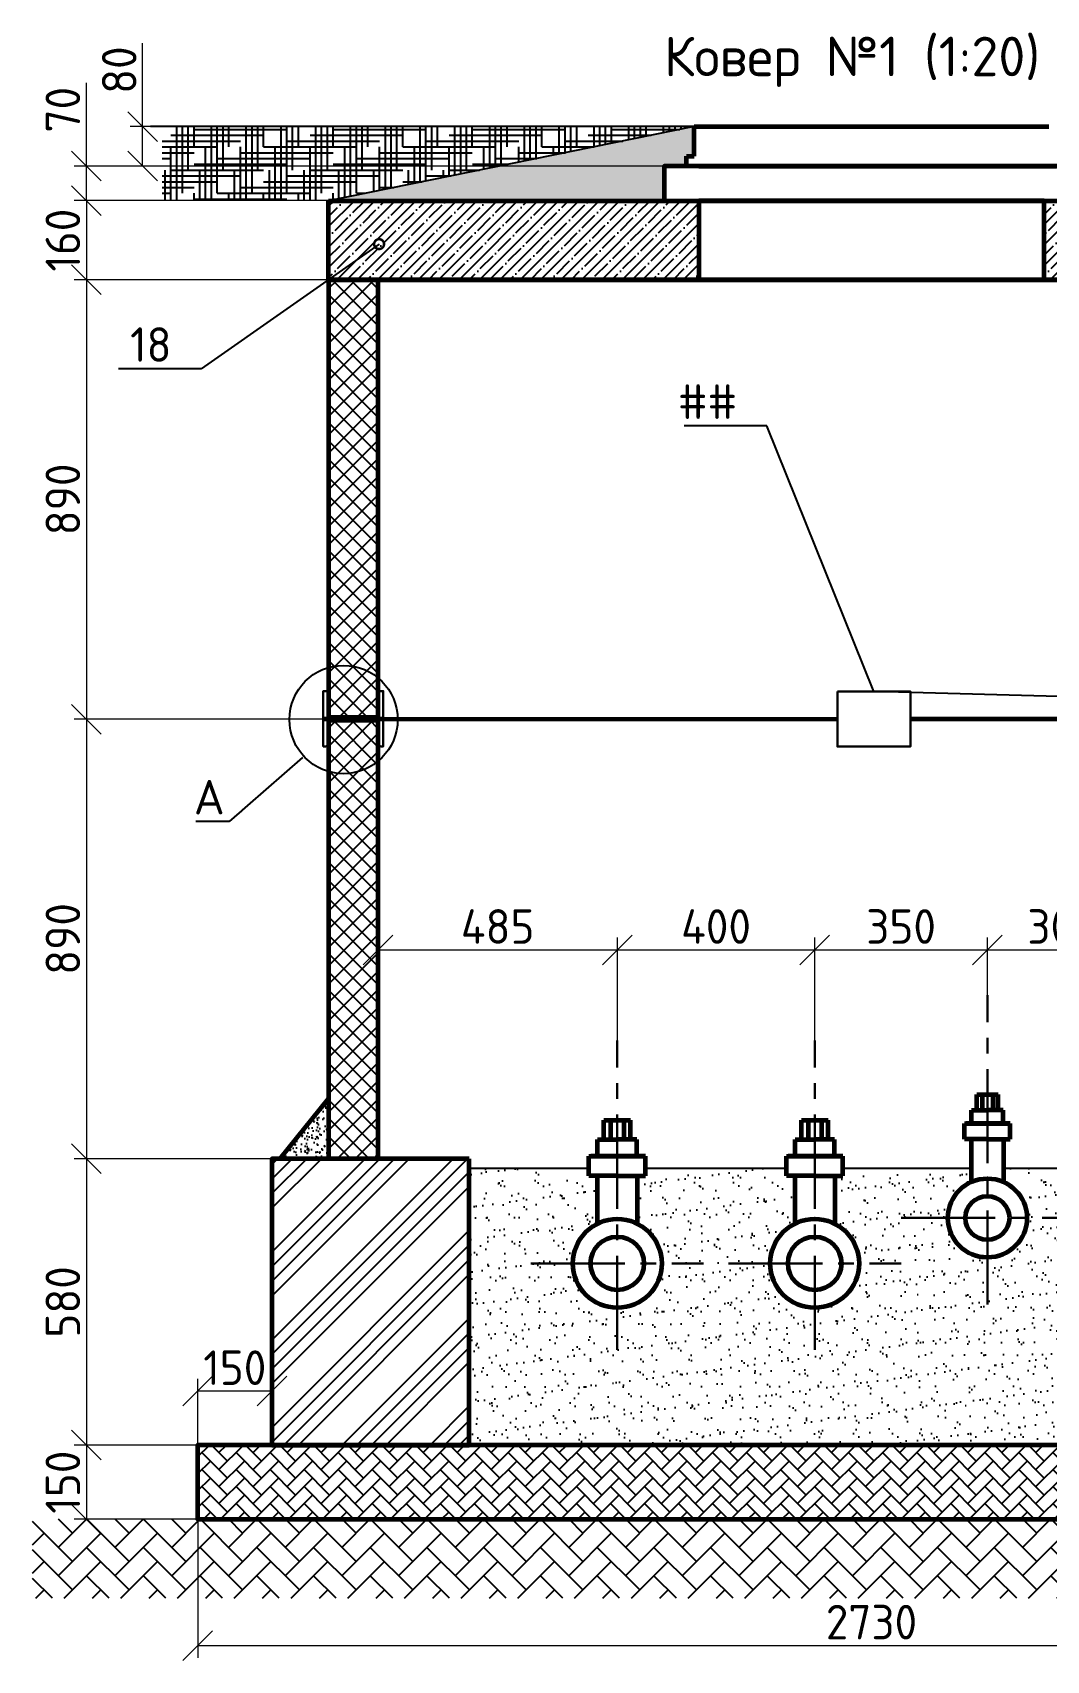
# Model space of a CAD drawing. Header units: millimetres. Extents: x 1601 to 14530, y 1157 to 12625.
# Drawn here: x 8576.7 to 8679.4, y 3343.8 to 3508.6 of the extents above; entities that cross this region are included whole.
import ezdxf
from ezdxf import colors
from ezdxf.entities.mleader import LeaderData, LeaderLine
from ezdxf.enums import TextEntityAlignment as Align
from ezdxf.math import Vec2, Vec3

# ---------------------------------------------------------------- set-up
doc = ezdxf.new("R2010")
doc.units = ezdxf.units.MM
doc.linetypes.add('осевая2', pattern=[28.575, 19.05, -3.175, 3.175, -3.175])
for name, color, linetype, lineweight in [('2 Рамка обычные', 1, 'Continuous', 60), ('3 Оъекты сущ.', 7, 'Continuous', 30), ('Осевая', 2, 'осевая2', 30), ('Размер 3.5', 250, 'Continuous', 35), ('Размеры на чертеже', 250, 'Continuous', 25), ('Тонкие', 5, 'Continuous', 30)]:
    doc.layers.add(name, color=color, linetype=linetype, lineweight=lineweight)
doc.layers.add('Штриховка', color=7, linetype='Continuous')
doc.styles.add('-ISOCPEUR-', font='isocpeur.TTF')
doc.styles.add('GOST', font='GOST Common.ttf')
doc.dimstyles.new('М 1 к 20', dxfattribs={"dimtxt": 3.5, "dimasz": 3, "dimexe": 1.25, "dimexo": 0, "dimtad": 1, "dimdec": 0, "dimlfac": 20, "dimzin": 0, "dimdsep": 46, "dimtxsty": 'GOST', "dimblk": 'OBLIQUE', "dimcen": 5, "dimadec": 8, "dimazin": 0, "dimtfac": 1, "dimtdec": 0, "dimtmove": 0, "dimatfit": 3, "dimldrblk": 'NONE', "dimfxl": 1.25, "dimtolj": 1, "dimtzin": 0, "dimlwd": 20, "dimlwe": 20, "dimarcsym": 1})

# ---------------------------------------------------------------- blocks, each defined once
blk = doc.blocks.new('_Oblique')
at = {"color": 0, "linetype": 'ByBlock', "lineweight": -2}
blk.add_line((-0.5, -0.5), (0.5, 0.5), dxfattribs=at)
blk = doc.blocks.new('*D158')
at = {"color": 0, "lineweight": 20, "transparency": 16777216}
for p, q in [((8606.71, 3491.59), (8580.91, 3491.59)), ((8582.16, 3491.59), (8582.16, 3483.59)), ((8606.71, 3483.59), (8580.91, 3483.59))]:
    blk.add_line(p, q, dxfattribs=at)
at = {"layer": 'Defpoints', "color": 0, "transparency": 16777216}
for p in [(8606.71, 3491.59), (8582.16, 3483.59), (8606.71, 3483.59)]:
    blk.add_point(p, dxfattribs=at)
at = {"color": 0, "lineweight": 20, "transparency": 16777216, "xscale": 3, "yscale": 3, "zscale": 3}
for p, rotation in [((8582.16, 3491.59), 90), ((8582.16, 3483.59), 270)]:
    blk.add_blockref('_Oblique', p, dxfattribs=dict(at, rotation=rotation))
at = {"color": 0, "transparency": 16777216, "insert": (8579.78, 3487.59), "char_height": 3.5, "attachment_point": 5, "rotation": 90, "style": 'GOST'}
blk.add_mtext('\\A1;160', dxfattribs=at)
blk = doc.blocks.new('_None')
blk = doc.blocks.new('*D159')
at = {"color": 0, "lineweight": 20, "transparency": 16777216}
for p, q in [((8606.71, 3483.59), (8580.91, 3483.59)), ((8582.16, 3483.59), (8582.16, 3439.09)), ((8607.06, 3439.09), (8580.91, 3439.09))]:
    blk.add_line(p, q, dxfattribs=at)
at = {"layer": 'Defpoints', "color": 0, "transparency": 16777216}
for p in [(8606.71, 3483.59), (8582.16, 3439.09), (8607.06, 3439.09)]:
    blk.add_point(p, dxfattribs=at)
at = {"color": 0, "lineweight": 20, "transparency": 16777216, "xscale": 3, "yscale": 3, "zscale": 3}
for p, rotation in [((8582.16, 3483.59), 90), ((8582.16, 3439.09), 270)]:
    blk.add_blockref('_Oblique', p, dxfattribs=dict(at, rotation=rotation))
at = {"color": 0, "transparency": 16777216, "insert": (8579.78, 3461.34), "char_height": 3.5, "attachment_point": 5, "rotation": 90, "style": 'GOST'}
blk.add_mtext('\\A1;890', dxfattribs=at)
blk = doc.blocks.new('*D160')
at = {"color": 0, "lineweight": 20, "transparency": 16777216}
for p, q in [((8606.71, 3439.09), (8580.91, 3439.09)), ((8582.16, 3439.09), (8582.16, 3394.59)), ((8606.71, 3394.59), (8580.91, 3394.59))]:
    blk.add_line(p, q, dxfattribs=at)
at = {"layer": 'Defpoints', "color": 0, "transparency": 16777216}
for p in [(8606.71, 3439.09), (8582.16, 3394.59), (8606.71, 3394.59)]:
    blk.add_point(p, dxfattribs=at)
at = {"color": 0, "lineweight": 20, "transparency": 16777216, "xscale": 3, "yscale": 3, "zscale": 3}
for p, rotation in [((8582.16, 3439.09), 90), ((8582.16, 3394.59), 270)]:
    blk.add_blockref('_Oblique', p, dxfattribs=dict(at, rotation=rotation))
at = {"color": 0, "transparency": 16777216, "insert": (8579.78, 3416.84), "char_height": 3.5, "attachment_point": 5, "rotation": 90, "style": 'GOST'}
blk.add_mtext('\\A1;890', dxfattribs=at)
blk = doc.blocks.new('*D161')
at = {"color": 0, "lineweight": 20, "transparency": 16777216}
for p, q in [((8600.96, 3394.59), (8580.91, 3394.59)), ((8582.16, 3394.59), (8582.16, 3365.59)), ((8607.7, 3365.59), (8580.91, 3365.59))]:
    blk.add_line(p, q, dxfattribs=at)
at = {"layer": 'Defpoints', "color": 0, "transparency": 16777216}
for p in [(8600.96, 3394.59), (8582.16, 3365.59), (8607.7, 3365.59)]:
    blk.add_point(p, dxfattribs=at)
at = {"color": 0, "lineweight": 20, "transparency": 16777216, "xscale": 3, "yscale": 3, "zscale": 3}
for p, rotation in [((8582.16, 3394.59), 90), ((8582.16, 3365.59), 270)]:
    blk.add_blockref('_Oblique', p, dxfattribs=dict(at, rotation=rotation))
at = {"color": 0, "transparency": 16777216, "insert": (8579.78, 3380.09), "char_height": 3.5, "attachment_point": 5, "rotation": 90, "style": 'GOST'}
blk.add_mtext('\\A1;580', dxfattribs=at)
blk = doc.blocks.new('*D162')
at = {"color": 0, "lineweight": 20, "transparency": 16777216}
for p, q in [((8593.44, 3365.59), (8580.91, 3365.59)), ((8582.16, 3365.59), (8582.16, 3358.09)), ((8593.44, 3358.09), (8580.91, 3358.09))]:
    blk.add_line(p, q, dxfattribs=at)
at = {"layer": 'Defpoints', "color": 0, "transparency": 16777216}
for p in [(8593.44, 3365.59), (8582.16, 3358.09), (8593.44, 3358.09)]:
    blk.add_point(p, dxfattribs=at)
at = {"color": 0, "lineweight": 20, "transparency": 16777216, "xscale": 3, "yscale": 3, "zscale": 3}
for p, rotation in [((8582.16, 3365.59), 90), ((8582.16, 3358.09), 270)]:
    blk.add_blockref('_Oblique', p, dxfattribs=dict(at, rotation=rotation))
at = {"color": 0, "transparency": 16777216, "insert": (8579.78, 3361.84), "char_height": 3.5, "attachment_point": 5, "rotation": 90, "style": 'GOST'}
blk.add_mtext('\\A1;150', dxfattribs=at)
blk = doc.blocks.new('*D163')
at = {"color": 0, "lineweight": 20, "transparency": 16777216}
for p, q in [((8593.44, 3358.09), (8593.44, 3372.31)), ((8600.96, 3365.59), (8600.96, 3372.31)), ((8600.96, 3371.06), (8593.44, 3371.06))]:
    blk.add_line(p, q, dxfattribs=at)
at = {"layer": 'Defpoints', "color": 0, "transparency": 16777216}
for p in [(8593.44, 3371.06), (8600.96, 3365.59), (8593.44, 3358.09)]:
    blk.add_point(p, dxfattribs=at)
at = {"color": 0, "lineweight": 20, "transparency": 16777216, "xscale": 3, "yscale": 3, "zscale": 3, "rotation": 180}
blk.add_blockref('_Oblique', (8593.44, 3371.06), dxfattribs=at)
at = {"color": 0, "lineweight": 20, "transparency": 16777216, "xscale": 3, "yscale": 3, "zscale": 3}
blk.add_blockref('_Oblique', (8600.96, 3371.06), dxfattribs=at)
at = {"color": 0, "transparency": 16777216, "insert": (8597.2, 3373.43), "char_height": 3.5, "attachment_point": 5, "style": 'GOST'}
blk.add_mtext('\\A1;150', dxfattribs=at)
blk = doc.blocks.new('*D164')
at = {"color": 0, "lineweight": 20, "transparency": 16777216}
for p, q in [((8582.16, 3495.09), (8582.16, 3503.52)), ((8640.71, 3495.09), (8580.91, 3495.09)), ((8582.16, 3491.59), (8582.16, 3495.09)), ((8640.71, 3491.59), (8580.91, 3491.59))]:
    blk.add_line(p, q, dxfattribs=at)
at = {"layer": 'Defpoints', "color": 0, "transparency": 16777216}
for p in [(8582.16, 3495.09), (8640.71, 3495.09), (8640.71, 3491.59)]:
    blk.add_point(p, dxfattribs=at)
at = {"color": 0, "lineweight": 20, "transparency": 16777216, "xscale": 3, "yscale": 3, "zscale": 3}
for p, rotation in [((8582.16, 3495.09), 90), ((8582.16, 3491.59), 270)]:
    blk.add_blockref('_Oblique', p, dxfattribs=dict(at, rotation=rotation))
at = {"color": 0, "transparency": 16777216, "insert": (8579.78, 3500.8), "char_height": 3.5, "attachment_point": 5, "rotation": 90, "style": 'GOST'}
blk.add_mtext('\\A1;70', dxfattribs=at)
blk = doc.blocks.new('*D165')
at = {"color": 0, "lineweight": 20, "transparency": 16777216}
for p, q in [((8587.86, 3499.09), (8587.86, 3507.54)), ((8643.74, 3499.09), (8586.61, 3499.09)), ((8587.86, 3495.09), (8587.86, 3499.09)), ((8640.71, 3495.09), (8586.61, 3495.09))]:
    blk.add_line(p, q, dxfattribs=at)
at = {"layer": 'Defpoints', "color": 0, "transparency": 16777216}
for p in [(8587.86, 3499.09), (8643.74, 3499.09), (8640.71, 3495.09)]:
    blk.add_point(p, dxfattribs=at)
at = {"color": 0, "lineweight": 20, "transparency": 16777216, "xscale": 3, "yscale": 3, "zscale": 3}
for p, rotation in [((8587.86, 3499.09), 90), ((8587.86, 3495.09), 270)]:
    blk.add_blockref('_Oblique', p, dxfattribs=dict(at, rotation=rotation))
at = {"color": 0, "transparency": 16777216, "insert": (8585.49, 3504.81), "char_height": 3.5, "attachment_point": 5, "rotation": 90, "style": 'GOST'}
blk.add_mtext('\\A1;80', dxfattribs=at)
blk = doc.blocks.new('*D166')
at = {"color": 0, "lineweight": 20, "transparency": 16777216}
for p, q in [((8593.44, 3358.09), (8593.44, 3344.04)), ((8729.97, 3358.09), (8729.97, 3344.04)), ((8593.44, 3345.29), (8729.97, 3345.29))]:
    blk.add_line(p, q, dxfattribs=at)
at = {"layer": 'Defpoints', "color": 0, "transparency": 16777216}
for p in [(8593.44, 3358.09), (8729.97, 3358.09), (8729.97, 3345.29)]:
    blk.add_point(p, dxfattribs=at)
at = {"color": 0, "lineweight": 20, "transparency": 16777216, "xscale": 3, "yscale": 3, "zscale": 3, "rotation": 180}
blk.add_blockref('_Oblique', (8593.44, 3345.29), dxfattribs=at)
at = {"color": 0, "lineweight": 20, "transparency": 16777216, "xscale": 3, "yscale": 3, "zscale": 3}
blk.add_blockref('_Oblique', (8729.97, 3345.29), dxfattribs=at)
at = {"color": 0, "transparency": 16777216, "insert": (8661.71, 3347.67), "char_height": 3.5, "attachment_point": 5, "style": 'GOST'}
blk.add_mtext('\\A1;2730', dxfattribs=at)
blk = doc.blocks.new('_DotSmall')
at = {"color": 0, "linetype": 'ByBlock', "const_width": 0.5}
blk.add_lwpolyline([(-0.0625, 0, 1), (0.0625, 0, 1)], format="xyb", close=True, dxfattribs=at)
blk = doc.blocks.new('*D167')
at = {"color": 0, "lineweight": 20, "transparency": 16777216}
for p, q in [((8611.71, 3394.59), (8611.71, 3416.98)), ((8635.96, 3406.55), (8635.96, 3416.98)), ((8611.71, 3415.73), (8635.96, 3415.73))]:
    blk.add_line(p, q, dxfattribs=at)
at = {"layer": 'Defpoints', "color": 0, "transparency": 16777216}
for p in [(8635.96, 3415.73), (8635.96, 3406.55), (8611.71, 3394.59)]:
    blk.add_point(p, dxfattribs=at)
at = {"color": 0, "lineweight": 20, "transparency": 16777216, "xscale": 3, "yscale": 3, "zscale": 3, "rotation": 180}
blk.add_blockref('_Oblique', (8611.71, 3415.73), dxfattribs=at)
at = {"color": 0, "lineweight": 20, "transparency": 16777216, "xscale": 3, "yscale": 3, "zscale": 3}
blk.add_blockref('_Oblique', (8635.96, 3415.73), dxfattribs=at)
at = {"color": 0, "transparency": 16777216, "insert": (8623.83, 3418.1), "char_height": 3.5, "attachment_point": 5, "style": 'GOST'}
blk.add_mtext('\\A1;485', dxfattribs=at)
blk = doc.blocks.new('*D168')
at = {"color": 0, "lineweight": 20, "transparency": 16777216}
for p, q in [((8635.96, 3406.55), (8635.96, 3416.98)), ((8655.96, 3406.55), (8655.96, 3416.98)), ((8635.96, 3415.73), (8655.96, 3415.73))]:
    blk.add_line(p, q, dxfattribs=at)
at = {"layer": 'Defpoints', "color": 0, "transparency": 16777216}
for p in [(8655.96, 3415.73), (8635.96, 3406.55), (8655.96, 3406.55)]:
    blk.add_point(p, dxfattribs=at)
at = {"color": 0, "lineweight": 20, "transparency": 16777216, "xscale": 3, "yscale": 3, "zscale": 3, "rotation": 180}
blk.add_blockref('_Oblique', (8635.96, 3415.73), dxfattribs=at)
at = {"color": 0, "lineweight": 20, "transparency": 16777216, "xscale": 3, "yscale": 3, "zscale": 3}
blk.add_blockref('_Oblique', (8655.96, 3415.73), dxfattribs=at)
at = {"color": 0, "transparency": 16777216, "insert": (8645.96, 3418.1), "char_height": 3.5, "attachment_point": 5, "style": 'GOST'}
blk.add_mtext('\\A1;400', dxfattribs=at)
blk = doc.blocks.new('*D169')
at = {"color": 0, "lineweight": 20, "transparency": 16777216}
for p, q in [((8655.96, 3406.55), (8655.96, 3416.98)), ((8673.46, 3411.15), (8673.46, 3416.98)), ((8655.96, 3415.73), (8673.46, 3415.73))]:
    blk.add_line(p, q, dxfattribs=at)
at = {"layer": 'Defpoints', "color": 0, "transparency": 16777216}
for p in [(8673.46, 3415.73), (8673.46, 3411.15), (8655.96, 3406.55)]:
    blk.add_point(p, dxfattribs=at)
at = {"color": 0, "lineweight": 20, "transparency": 16777216, "xscale": 3, "yscale": 3, "zscale": 3, "rotation": 180}
blk.add_blockref('_Oblique', (8655.96, 3415.73), dxfattribs=at)
at = {"color": 0, "lineweight": 20, "transparency": 16777216, "xscale": 3, "yscale": 3, "zscale": 3}
blk.add_blockref('_Oblique', (8673.46, 3415.73), dxfattribs=at)
at = {"color": 0, "transparency": 16777216, "insert": (8664.71, 3418.1), "char_height": 3.5, "attachment_point": 5, "style": 'GOST'}
blk.add_mtext('\\A1;350', dxfattribs=at)
blk = doc.blocks.new('*D170')
at = {"color": 0, "lineweight": 20, "transparency": 16777216}
for p, q in [((8673.46, 3411.15), (8673.46, 3416.98)), ((8688.46, 3413.16), (8688.46, 3416.98)), ((8673.46, 3415.73), (8688.46, 3415.73))]:
    blk.add_line(p, q, dxfattribs=at)
at = {"layer": 'Defpoints', "color": 0, "transparency": 16777216}
for p in [(8688.46, 3415.73), (8688.46, 3413.16), (8673.46, 3411.15)]:
    blk.add_point(p, dxfattribs=at)
at = {"color": 0, "lineweight": 20, "transparency": 16777216, "xscale": 3, "yscale": 3, "zscale": 3, "rotation": 180}
blk.add_blockref('_Oblique', (8673.46, 3415.73), dxfattribs=at)
at = {"color": 0, "lineweight": 20, "transparency": 16777216, "xscale": 3, "yscale": 3, "zscale": 3}
blk.add_blockref('_Oblique', (8688.46, 3415.73), dxfattribs=at)
at = {"color": 0, "transparency": 16777216, "insert": (8680.96, 3418.1), "char_height": 3.5, "attachment_point": 5, "style": 'GOST'}
blk.add_mtext('\\A1;300', dxfattribs=at)

msp = doc.modelspace()

# ---------------------------------------------------------------- hatches: boundary and pattern name
h = msp.add_hatch()
h.set_pattern_fill('HOUND', scale=0.37)
h.set_pattern_definition([(0, (-219.9026, 513.16775), (2.3495, 0.587375), [9.398, -4.699]), (90, (-219.9026, 513.16775), (-0.587375, -2.3495), [9.398, -4.699])])
h.paths.add_polyline_path([(8643.7386, 3499.0871), (8589.8514, 3499.0871), (8589.8514, 3491.5871), (8606.7061, 3491.5871)])
h = msp.add_hatch()
h.set_pattern_fill('AR-CONC', scale=0.0082)
h.set_pattern_definition([(50, (-219.9026, 513.1678), (1.49391429, -0.1307005), [0.15621, -1.71831]), (355, (-219.9026, 513.1678), (-0.28899606, 1.56666613), [0.124968, -1.3746528]), (100.451445, (-219.7781, 513.1569), (1.20491823, 1.43596557), [0.13275807, -1.46034]), (46.1842, (-219.9026, 513.5843), (2.22284814, -0.3447471), [0.234315, -2.577465]), (96.635558, (-219.7174, 513.5556), (1.9467139, 2.0288942), [0.1991372, -2.190512]), (351.18415, (-219.9026, 513.5843), (1.9467139, 2.0288942), [0.18745173, -2.0619698]), (21, (-219.6943, 513.4802), (1.24323801, -0.83857463), [0.15621, -1.71831]), (326, (-219.6943, 513.4802), (0.50677663, 1.51034132), [0.124968, -1.374648]), (71.451445, (-219.5907, 513.4103), (1.75001464, 0.6717667), [0.13275807, -1.4603375]), (37.5, (-219.9026, 513.16775), (0.025326547, 0.69335132), [0, -1.3579856, 0, -1.395476, 0, -1.379855]), (7.5, (-219.9026, 513.16775), (0.54792123, 0.821480714), [0, -0.7956296, 0, -1.3267436, 0, -0.525907]), (327.5, (-220.36706, 513.16775), (1.11184288, -0.0469757), [0, -0.5207, 0, -1.624584, 0, -2.155698]), (317.5, (-220.5753, 513.16775), (1.21465929, 0.20849723), [0, -0.67691, 0, -1.0788904, 0, -1.530858])])
h.paths.add_polyline_path([(8640.7061, 3491.5871), (8640.7061, 3495.0871), (8642.9561, 3495.0871), (8642.9561, 3496.0871), (8643.7386, 3496.0871), (8643.7386, 3499.0871), (8606.7061, 3491.5871)])
h = msp.add_hatch()
h.set_pattern_fill('ANSI35', scale=0.23)
h.set_pattern_definition([(45, (2188.1668, 2269.1837), (-1.03272945, 1.03272945), []), (45, (2189.1995, 2269.1837), (-1.03272945, 1.03272945), [1.825625, -0.365125, 0, -0.365125])])
h.paths.add_polyline_path([(8644.2061, 3491.5871), (8640.7061, 3491.5871), (8606.7061, 3491.5871), (8606.7061, 3483.5871), (8644.2061, 3483.5871)])
h.paths.add_polyline_path([(8716.7061, 3491.5871), (8679.2061, 3491.5871), (8679.2061, 3483.5871), (8716.7061, 3483.5871)])
h = msp.add_hatch()
h.set_pattern_fill('ANSI37', scale=0.4125)
h.set_pattern_definition([(45, (2275.6613, 2298.8474), (-0.9260889, 0.9260889), []), (135, (2275.6613, 2298.8474), (-0.9260889, -0.9260889), [])])
h.paths.add_polyline_path([(8606.7061, 3439.0871), (8611.7061, 3439.0871), (8611.7061, 3483.5871), (8606.7061, 3483.5871)])
h.paths.add_polyline_path([(8711.7061, 3439.0871), (8716.7061, 3439.0871), (8716.7061, 3483.5871), (8711.7061, 3483.5871)])
h = msp.add_hatch()
h.set_pattern_fill('ANSI37', scale=0.4125)
h.set_pattern_definition([(45, (2275.6613, 2254.3474), (-0.9260889, 0.9260889), []), (135, (2275.6613, 2254.3474), (-0.9260889, -0.9260889), [])])
h.paths.add_polyline_path([(8606.7061, 3394.5871), (8611.7061, 3394.5871), (8611.7061, 3439.0871), (8606.7061, 3439.0871)])
h.paths.add_polyline_path([(8711.7061, 3394.5871), (8716.7061, 3394.5871), (8716.7061, 3439.0871), (8711.7061, 3439.0871)])
h = msp.add_hatch()
h.set_pattern_fill('AR-CONC', scale=0.0082)
h.set_pattern_definition([(50, (4047.0433, 1367.8855), (1.4939143, -0.1307005), [0.15621, -1.71831]), (355, (4047.0433, 1367.8855), (-0.28899606, 1.56666613), [0.124968, -1.3746528]), (100.451445, (4047.1678, 1367.8746), (1.20491823, 1.43596557), [0.13275807, -1.46034]), (46.1842, (4047.0433, 1368.302), (2.22284814, -0.3447471), [0.234315, -2.577465]), (96.63556, (4047.2285, 1368.2733), (1.9467139, 2.0288942), [0.1991372, -2.190512]), (351.18415, (4047.0433, 1368.302), (1.9467139, 2.0288942), [0.1874517, -2.0619698]), (21, (4047.2516, 1368.1979), (1.243238, -0.83857463), [0.15621, -1.71831]), (326, (4047.2516, 1368.1979), (0.50677663, 1.5103413), [0.124968, -1.374648]), (71.451445, (4047.3552, 1368.128), (1.75001464, 0.6717667), [0.13275807, -1.4603375]), (37.5, (4047.0433, 1367.8855), (0.025326547, 0.69335132), [0, -1.3579856, 0, -1.395476, 0, -1.379855]), (7.5, (4047.0433, 1367.8855), (0.54792123, 0.82148071), [0, -0.7956296, 0, -1.3267436, 0, -0.525907]), (327.5, (4046.5788, 1367.8855), (1.11184288, -0.0469757), [0, -0.5207, 0, -1.624584, 0, -2.155698]), (317.5, (4046.3705, 1367.8855), (1.21465929, 0.20849723), [0, -0.67691, 0, -1.0788904, 0, -1.530858])])
h.paths.add_polyline_path([(8606.7061, 3400.686), (8606.7061, 3394.5871), (8601.7608, 3394.5871)])
h = msp.add_hatch()
h.set_pattern_fill('ANSI34', scale=0.33)
h.set_pattern_definition([(45, (-456.501, 435.4085), (-4.4452268, 4.4452268), []), (45, (-455.0194, 435.4085), (-4.4452268, 4.4452268), []), (45, (-453.5377, 435.4085), (-4.4452268, 4.4452268), []), (45, (-452.056, 435.4085), (-4.4452268, 4.4452268), [])])
h.paths.add_polyline_path([(8620.9561, 3394.5871), (8600.9561, 3394.5871), (8600.9561, 3365.5871), (8620.9561, 3365.5871)])
h.paths.add_polyline_path([(8722.4561, 3394.5871), (8702.4561, 3394.5871), (8702.4561, 3365.5871), (8722.4561, 3365.5871)])
h = msp.add_hatch()
h.set_pattern_fill('AR-HBONE', scale=0.012)
h.set_pattern_definition([(45, (-456.5012, 435.4085), (0, 1.72420918), [3.6576, -1.2192]), (135, (-455.6391, 436.2706), (2e-16, 1.72420918), [3.6576, -1.2192])])
h.paths.add_polyline_path([(8729.9747, 3358.0871), (8729.9747, 3365.5871), (8593.4375, 3365.5871), (8593.4375, 3358.0871)])
h = msp.add_hatch()
h.set_pattern_fill('AR-HBONE', scale=0.02)
h.set_pattern_definition([(45, (-219.9026, 513.1678), (0, 2.87368196), [6.096, -2.032]), (135, (-218.4658, 514.6046), (3e-16, 2.87368196), [6.096, -2.032])])
h.paths.add_polyline_path([(8746.7061, 3358.0871), (8576.7061, 3358.0871), (8576.7061, 3350.0871), (8746.7061, 3350.0871)])
at = {"layer": 'Штриховка', "ltscale": 0.5}
h = msp.add_hatch(dxfattribs=at)
h.set_pattern_fill('AR-SAND', color=256, scale=0.05)
h.set_pattern_definition([(37.5, (-456.5012, 435.4085), (-0.08000156, 2.4470662), [0, -1.9304, 0, -2.159, 0, -2.06375]), (7.5, (-456.5012, 435.4085), (2.2476164, 3.5841255), [0, -1.0414, 0, -1.7399, 0, -0.66675]), (327.5, (-458.0633, 435.4085), (3.95496185, 0.0071859), [0, -0.635, 0, -2.286, 0, -2.9845]), (317.5, (-458.0633, 435.4085), (3.8177823, 1.1146466), [0, -0.3175, 0, -1.4986, 0, -1.7145])])
h.paths.add_polyline_path([(8702.4561, 3365.5871), (8702.4561, 3393.6176), (8691.5715, 3393.6176, -0.92460872), (8685.3407, 3393.6176), (8675.088, 3393.6176), (8675.088, 3392.2391, -0.29584782), (8677.4561, 3388.5871, -1), (8669.4561, 3388.5871, -0.29584782), (8671.8243, 3392.2391), (8671.8243, 3393.6176), (8658.8239, 3393.6176), (8658.8239, 3392.8656), (8657.9806, 3392.8656), (8657.9806, 3388.0059, -0.28326815), (8660.4561, 3383.9871, -1), (8651.4561, 3383.9871, -0.28326815), (8653.9316, 3388.0059), (8653.9316, 3392.8656), (8653.0884, 3392.8656), (8653.0884, 3393.6176), (8638.8239, 3393.6176), (8638.8239, 3392.8656), (8637.9806, 3392.8656), (8637.9806, 3388.0059, -0.28326815), (8640.4561, 3383.9871, -1), (8631.4561, 3383.9871, -0.28326815), (8633.9316, 3388.0059), (8633.9316, 3392.8656), (8633.0884, 3392.8656), (8633.0884, 3393.6176), (8620.9561, 3393.6176), (8620.9561, 3365.5871)])

# ---------------------------------------------------------------- linework, layer by layer
for p, q in [((8643.7386, 3499.0871), (8588.6629, 3499.0871)), ((8643.7386, 3499.0871), (8606.7061, 3491.5871)), ((8620.9561, 3393.6176), (8633.0884, 3393.6176)), ((8638.8239, 3393.6176), (8653.0884, 3393.6176)), ((8658.8239, 3393.6176), (8671.8243, 3393.6176)), ((8675.088, 3393.6176), (8685.3407, 3393.6176))]:
    msp.add_line(p, q)
msp.add_circle((8608.2176, 3439.0538), 5.4814)
at = {"layer": '2 Рамка обычные', "color": 7}
for p, q in [((8643.7386, 3496.0871), (8643.7386, 3499.0871)), ((8643.7386, 3499.0871), (8679.6737, 3499.0871)), ((8642.9561, 3495.0871), (8642.9561, 3496.0871)), ((8642.9561, 3496.0871), (8643.7386, 3496.0871)), ((8644.2061, 3495.0871), (8642.9561, 3495.0871)), ((8644.2061, 3495.0871), (8679.2061, 3495.0871)), ((8679.2061, 3495.0871), (8680.4561, 3495.0871)), ((8644.2061, 3491.5871), (8679.2061, 3491.5871)), ((8606.7061, 3483.5871), (8716.7061, 3483.5871)), ((8606.7061, 3483.5871), (8606.7061, 3439.0871)), ((8611.7061, 3483.5871), (8611.7061, 3439.0871)), ((8606.1685, 3439.1354), (8612.2437, 3439.1354)), ((8606.7061, 3439.0871), (8606.7061, 3394.5871)), ((8606.7061, 3439.0871), (8611.7061, 3439.0871)), ((8611.7061, 3439.0871), (8658.262, 3439.1095)), ((8611.7061, 3439.0871), (8611.7061, 3394.5871)), ((8665.6633, 3439.113), (8712.2192, 3439.1354)), ((8606.7061, 3400.686), (8601.7608, 3394.5871)), ((8672.3686, 3399.5012), (8672.3686, 3401.0871)), ((8672.3686, 3401.0871), (8673.4561, 3401.0871)), ((8672.9124, 3401.0871), (8672.9124, 3399.5012)), ((8673.4561, 3401.0871), (8674.5436, 3401.0871)), ((8673.9999, 3401.0871), (8673.9999, 3399.5012)), ((8674.5436, 3399.5012), (8674.5436, 3401.0871)), ((8671.8511, 3398.1418), (8671.8511, 3399.5012)), ((8671.8511, 3399.5012), (8673.4561, 3399.5012)), ((8673.4561, 3399.5012), (8673.4561, 3399.5012)), ((8675.0611, 3399.5012), (8673.4561, 3399.5012)), ((8675.0611, 3398.1418), (8675.0611, 3399.5012)), ((8634.607, 3396.5195), (8634.607, 3398.4871)), ((8634.607, 3398.4871), (8635.9561, 3398.4871)), ((8635.2815, 3398.4871), (8635.2815, 3396.5195)), ((8635.9561, 3398.4871), (8637.3053, 3398.4871)), ((8636.6307, 3398.4871), (8636.6307, 3396.5195)), ((8637.3053, 3396.5195), (8637.3053, 3398.4871)), ((8654.607, 3396.5195), (8654.607, 3398.4871)), ((8654.607, 3398.4871), (8655.9561, 3398.4871)), ((8655.2815, 3398.4871), (8655.2815, 3396.5195)), ((8655.9561, 3398.4871), (8657.3053, 3398.4871)), ((8656.6307, 3398.4871), (8656.6307, 3396.5195)), ((8657.3053, 3396.5195), (8657.3053, 3398.4871)), ((8671.1446, 3397.4621), (8671.1446, 3398.1418)), ((8671.1446, 3398.1418), (8673.4561, 3398.1418)), ((8671.1446, 3396.5559), (8671.1446, 3397.4621)), ((8673.4561, 3398.1418), (8671.2812, 3398.1418)), ((8675.7676, 3398.1418), (8673.4561, 3398.1418)), ((8673.4561, 3398.1418), (8675.6311, 3398.1418)), ((8675.7676, 3397.4621), (8675.7676, 3398.1418)), ((8675.7676, 3396.5559), (8675.7676, 3397.4621)), ((8633.9649, 3394.8331), (8633.9649, 3396.5195)), ((8633.9649, 3396.5195), (8635.9561, 3396.5195)), ((8635.9561, 3396.5195), (8635.9561, 3396.5195)), ((8637.9473, 3396.5195), (8635.9561, 3396.5195)), ((8637.9473, 3394.8331), (8637.9473, 3396.5195)), ((8653.9649, 3394.8331), (8653.9649, 3396.5195)), ((8653.9649, 3396.5195), (8655.9561, 3396.5195)), ((8655.9561, 3396.5195), (8655.9561, 3396.5195)), ((8657.9473, 3396.5195), (8655.9561, 3396.5195)), ((8657.9473, 3394.8331), (8657.9473, 3396.5195)), ((8673.4561, 3396.5559), (8671.1446, 3396.5559)), ((8671.8243, 3396.5559), (8671.1446, 3396.5559)), ((8671.8243, 3396.5559), (8671.8243, 3392.2391)), ((8673.4561, 3396.5559), (8675.7676, 3396.5559)), ((8675.088, 3396.5559), (8675.7676, 3396.5559)), ((8675.088, 3396.5559), (8675.088, 3392.2391)), ((8633.0884, 3393.9899), (8633.0884, 3394.8331)), ((8633.0884, 3394.8331), (8635.9561, 3394.8331)), ((8633.0884, 3392.8656), (8633.0884, 3393.9899)), ((8635.9561, 3394.8331), (8633.2578, 3394.8331)), ((8638.8239, 3394.8331), (8635.9561, 3394.8331)), ((8635.9561, 3394.8331), (8638.6544, 3394.8331)), ((8638.8239, 3393.9899), (8638.8239, 3394.8331)), ((8638.8239, 3392.8656), (8638.8239, 3393.9899)), ((8653.0884, 3393.9899), (8653.0884, 3394.8331)), ((8653.0884, 3394.8331), (8655.9561, 3394.8331)), ((8653.0884, 3392.8656), (8653.0884, 3393.9899)), ((8655.9561, 3394.8331), (8653.2578, 3394.8331)), ((8658.8239, 3394.8331), (8655.9561, 3394.8331)), ((8655.9561, 3394.8331), (8658.6544, 3394.8331)), ((8658.8239, 3393.9899), (8658.8239, 3394.8331)), ((8658.8239, 3392.8656), (8658.8239, 3393.9899)), ((8635.9561, 3392.8656), (8633.0884, 3392.8656)), ((8633.9316, 3392.8656), (8633.0884, 3392.8656)), ((8633.9316, 3392.8656), (8633.9316, 3388.0059)), ((8635.9561, 3392.8656), (8638.8239, 3392.8656)), ((8637.9806, 3392.8656), (8638.8239, 3392.8656)), ((8637.9806, 3392.8656), (8637.9806, 3388.0059)), ((8655.9561, 3392.8656), (8653.0884, 3392.8656)), ((8653.9316, 3392.8656), (8653.0884, 3392.8656)), ((8653.9316, 3392.8656), (8653.9316, 3388.0059)), ((8655.9561, 3392.8656), (8658.8239, 3392.8656)), ((8657.9806, 3392.8656), (8658.8239, 3392.8656)), ((8657.9806, 3392.8656), (8657.9806, 3388.0059))]:
    msp.add_line(p, q, dxfattribs=at)
for points in [[(8682.7061, 3495.0871), (8640.7061, 3495.0871), (8640.7061, 3491.5871), (8682.7061, 3491.5871)], [(8606.7061, 3491.5871), (8716.7061, 3491.5871), (8716.7061, 3483.5871), (8606.7061, 3483.5871)], [(8644.2061, 3483.5871), (8679.2061, 3483.5871), (8679.2061, 3491.5871), (8644.2061, 3491.5871)], [(8620.9561, 3394.5871), (8600.9561, 3394.5871), (8600.9561, 3365.5871), (8620.9561, 3365.5871)], [(8729.9747, 3365.5871), (8593.4375, 3365.5871), (8593.4375, 3358.0871), (8729.9747, 3358.0871)]]:
    msp.add_lwpolyline(points, close=True, dxfattribs=at)
for centre, radius in [((8673.4561, 3388.5871), 4), ((8673.4561, 3388.5871), 2.225), ((8635.9561, 3383.9871), 4.5), ((8655.9561, 3383.9871), 4.5), ((8635.9561, 3383.9871), 2.7), ((8655.9561, 3383.9871), 2.7)]:
    msp.add_circle(centre, radius, dxfattribs=at)
at = {"layer": 'Осевая', "color": 3, "ltscale": 0.5}
for p, q in [((8673.4561, 3379.8371), (8673.4561, 3411.1544)), ((8635.9561, 3375.2371), (8635.9561, 3406.5544)), ((8655.9561, 3375.2371), (8655.9561, 3406.5544)), ((8664.7061, 3388.5871), (8682.2061, 3388.5871)), ((8627.2061, 3383.9871), (8644.7061, 3383.9871)), ((8647.2061, 3383.9871), (8664.7061, 3383.9871))]:
    msp.add_line(p, q, dxfattribs=at)
at = {"layer": 'Тонкие', "ltscale": 100}
for points in [[(8612.2437, 3439.1354), (8612.2437, 3441.93), (8612.025, 3441.93, 0.41421356), (8611.782, 3441.687), (8611.782, 3439.8341, -0.41421356), (8611.3567, 3439.4088), (8607.0555, 3439.4088, -0.41421356), (8606.6302, 3439.8341), (8606.6302, 3441.687, 0.41421356), (8606.3872, 3441.93), (8606.1685, 3441.93), (8606.1685, 3439.1354)], [(8612.2437, 3439.1354), (8612.2437, 3436.3409), (8612.025, 3436.3409, -0.41421356), (8611.782, 3436.5839), (8611.782, 3438.4368, 0.41421356), (8611.3567, 3438.8621), (8607.0555, 3438.8621, 0.41421356), (8606.6302, 3438.4368), (8606.6302, 3436.5839, -0.41421356), (8606.3872, 3436.3409), (8606.1685, 3436.3409), (8606.1685, 3439.1354)]]:
    msp.add_lwpolyline(points, format="xyb", close=True, dxfattribs=at)
msp.add_lwpolyline([(8658.262, 3441.9058), (8665.6633, 3441.9058), (8665.6633, 3436.3167), (8658.262, 3436.3167)], close=True, dxfattribs=at)

# ---------------------------------------------------------------- texts
at = {"layer": '3 Оъекты сущ.', "style": '-ISOCPEUR-'}
msp.add_text('Ковер №1 (1:20)', height=4, dxfattribs=at).set_placement((8659.7464, 3506.1909), align=Align.MIDDLE_CENTER)

# ---------------------------------------------------------------- dimensions: what is measured, and where the dimension line sits
for base, p1, p2, picture, middle in [((8587.8642, 3499.0871), (8640.7061, 3495.0871), (8643.7386, 3499.0871), '*D165', (8585.4892, 3504.8121)), ((8582.157, 3495.0871), (8640.7061, 3491.5871), (8640.7061, 3495.0871), '*D164', (8579.782, 3500.8041)), ((8582.157, 3483.5871), (8606.7061, 3491.5871), (8606.7061, 3483.5871), '*D158', (8579.782, 3487.5871)), ((8582.157, 3439.0871), (8606.7061, 3483.5871), (8607.0555, 3439.0871), '*D159', (8579.782, 3461.3371)), ((8582.157, 3394.5871), (8606.7061, 3439.0871), (8606.7061, 3394.5871), '*D160', (8579.782, 3416.8371)), ((8582.157, 3365.5871), (8600.9561, 3394.5871), (8607.6968, 3365.5871), '*D161', (8579.782, 3380.0871)), ((8582.157, 3358.0871), (8593.4375, 3365.5871), (8593.4375, 3358.0871), '*D162', (8579.782, 3361.8371))]:
    dim = msp.add_linear_dim(base=base, p1=p1, p2=p2, angle=90, dimstyle='М 1 к 20')
    dim.commit()
    dim.dimension.update_dxf_attribs({"geometry": picture, "text_midpoint": middle})
for base, p1, p2, picture, middle in [((8635.9561, 3415.7297), (8611.7061, 3394.5871), (8635.9561, 3406.5544), '*D167', (8623.8311, 3418.1047)), ((8655.9561, 3415.7297), (8635.9561, 3406.5544), (8655.9561, 3406.5544), '*D168', (8645.9561, 3418.1047)), ((8673.4561, 3415.7297), (8655.9561, 3406.5544), (8673.4561, 3411.1544), '*D169', (8664.7061, 3418.1047)), ((8688.4561, 3415.7297), (8673.4561, 3411.1544), (8688.4561, 3413.1551), '*D170', (8680.9561, 3418.1047)), ((8593.4375, 3371.0586), (8600.9561, 3365.5871), (8593.4375, 3358.0871), '*D163', (8597.1968, 3373.4336))]:
    dim = msp.add_linear_dim(base=base, p1=p1, p2=p2, dimstyle='М 1 к 20')
    dim.commit()
    dim.dimension.update_dxf_attribs({"geometry": picture, "text_midpoint": middle})
dim = msp.add_linear_dim(base=(8729.9747, 3345.2902), p1=(8593.4375, 3358.0871), p2=(8729.9747, 3358.0871), text='2730', dimstyle='М 1 к 20')
dim.commit()
dim.dimension.update_dxf_attribs({"geometry": '*D166', "text_midpoint": (8661.7061, 3347.6652)})

# ---------------------------------------------------------------- leaders
at = {"layer": 'Размеры на чертеже'}
ml = msp.add_multileader_mtext('Standard', dxfattribs=at)
ml.set_content('18', color=256, style='GOST')
ml.set_leader_properties()
ml.set_arrow_properties(name='DOTSMALL')
ml.build(insert=Vec2(0, 0))
ml.multileader.update_dxf_attribs({"text_left_attachment_type": 5, "text_right_attachment_type": 5, "dogleg_length": 1, "arrow_head_size": 2})
ctx = ml.context
ctx.base_point, ctx.char_height, ctx.arrow_head_size, ctx.plane_origin = Vec3(8585.2829, 3474.5714), 3.5, 2, Vec3(8727.7595, 3529.8753)
ctx.left_attachment, ctx.right_attachment, ctx.text_align_type = 5, 5, 2
notes = []
notes.append((ctx, [(1, (1, 1, 0), (8593.7829, 3474.5714), (-1, 0), 1, [(0, [(8611.8197, 3487.1884)], 0, [])])]))
ctx.mtext.insert, ctx.mtext.alignment, ctx.mtext.flow_direction = Vec3(8590.7829, 3478.7714), 3, 5
ml = msp.add_multileader_mtext('Standard', dxfattribs=at)
ml.set_content('##', color=256, style='GOST')
ml.set_leader_properties()
ml.set_arrow_properties(name='DOTSMALL')
ml.build(insert=Vec2(0, 0))
ml.multileader.update_dxf_attribs({"text_left_attachment_type": 5, "text_right_attachment_type": 5, "dogleg_length": 1, "arrow_head_size": 2})
ctx = ml.context
ctx.base_point, ctx.char_height, ctx.arrow_head_size, ctx.plane_origin = Vec3(8642.599, 3468.7826), 3.5, 2, Vec3(8727.6085, 3480.8455)
ctx.left_attachment, ctx.right_attachment, ctx.text_align_type = 5, 5, 2
notes.append((ctx, [(1, (1, 1, 0), (8651.099, 3468.7826), (-1, 0), 1, [(0, [(8711.1685, 3440.5327), (8661.9626, 3441.9058)], 0, [])])]))
ctx.mtext.insert, ctx.mtext.alignment, ctx.mtext.flow_direction = Vec3(8648.099, 3472.9826), 3, 5
for ctx, leaders in notes:
    for number, flags, end, landing, length, lines in leaders:
        leader = LeaderData()
        leader.index, (leader.has_last_leader_line, leader.has_dogleg_vector, leader.attachment_direction) = number, flags
        leader.last_leader_point, leader.dogleg_vector, leader.dogleg_length = Vec3(end), Vec3(landing), length
        for number, points, colour, breaks in lines:
            line = LeaderLine()
            line.index, line.vertices, line.color, line.breaks = number, Vec3.list(points), colors.encode_raw_color(colour), breaks
            leader.lines.append(line)
        ctx.leaders.append(leader)

# ---------------------------------------------------------------- next in the draw order: leaders
at = {"layer": 'Размер 3.5'}
ml = msp.add_multileader_mtext('Standard', dxfattribs=at)
ml.set_content('А', color=256, style='-ISOCPEUR-')
ml.set_leader_properties()
ml.build(insert=Vec2(0, 0))
ml.multileader.update_dxf_attribs({"text_left_attachment_type": 6, "text_right_attachment_type": 6, "dogleg_length": 0.36, "arrow_head_size": 0.18})
ctx = ml.context
ctx.base_point, ctx.char_height, ctx.arrow_head_size, ctx.landing_gap_size, ctx.plane_origin = Vec3(8593.646, 3428.7436), 3.5, 0.18, 0.09, Vec3(8613.0837, 3439.533)
ctx.left_attachment, ctx.right_attachment, ctx.text_align_type = 6, 6, 2
notes = []
notes.append((ctx, [(1, (1, 1, 0), (8596.636, 3428.7436), (-1, 0), 0.36, [(0, [(8604.1824, 3435.344)], 0, [])])]))
ctx.mtext.insert, ctx.mtext.alignment, ctx.mtext.flow_direction = Vec3(8596.186, 3432.9436), 3, 5
ctx.mtext.has_bg_fill, ctx.mtext.bg_color, ctx.mtext.bg_scale_factor, ctx.mtext.bg_transparency, ctx.mtext.use_window_bg_color = 1, -1027028792, 1.5, 0, 1
for ctx, leaders in notes:
    for number, flags, end, landing, length, lines in leaders:
        leader = LeaderData()
        leader.index, (leader.has_last_leader_line, leader.has_dogleg_vector, leader.attachment_direction) = number, flags
        leader.last_leader_point, leader.dogleg_vector, leader.dogleg_length = Vec3(end), Vec3(landing), length
        for number, points, colour, breaks in lines:
            line = LeaderLine()
            line.index, line.vertices, line.color, line.breaks = number, Vec3.list(points), colors.encode_raw_color(colour), breaks
            leader.lines.append(line)
        ctx.leaders.append(leader)

doc.saveas('drawing.dxf')
